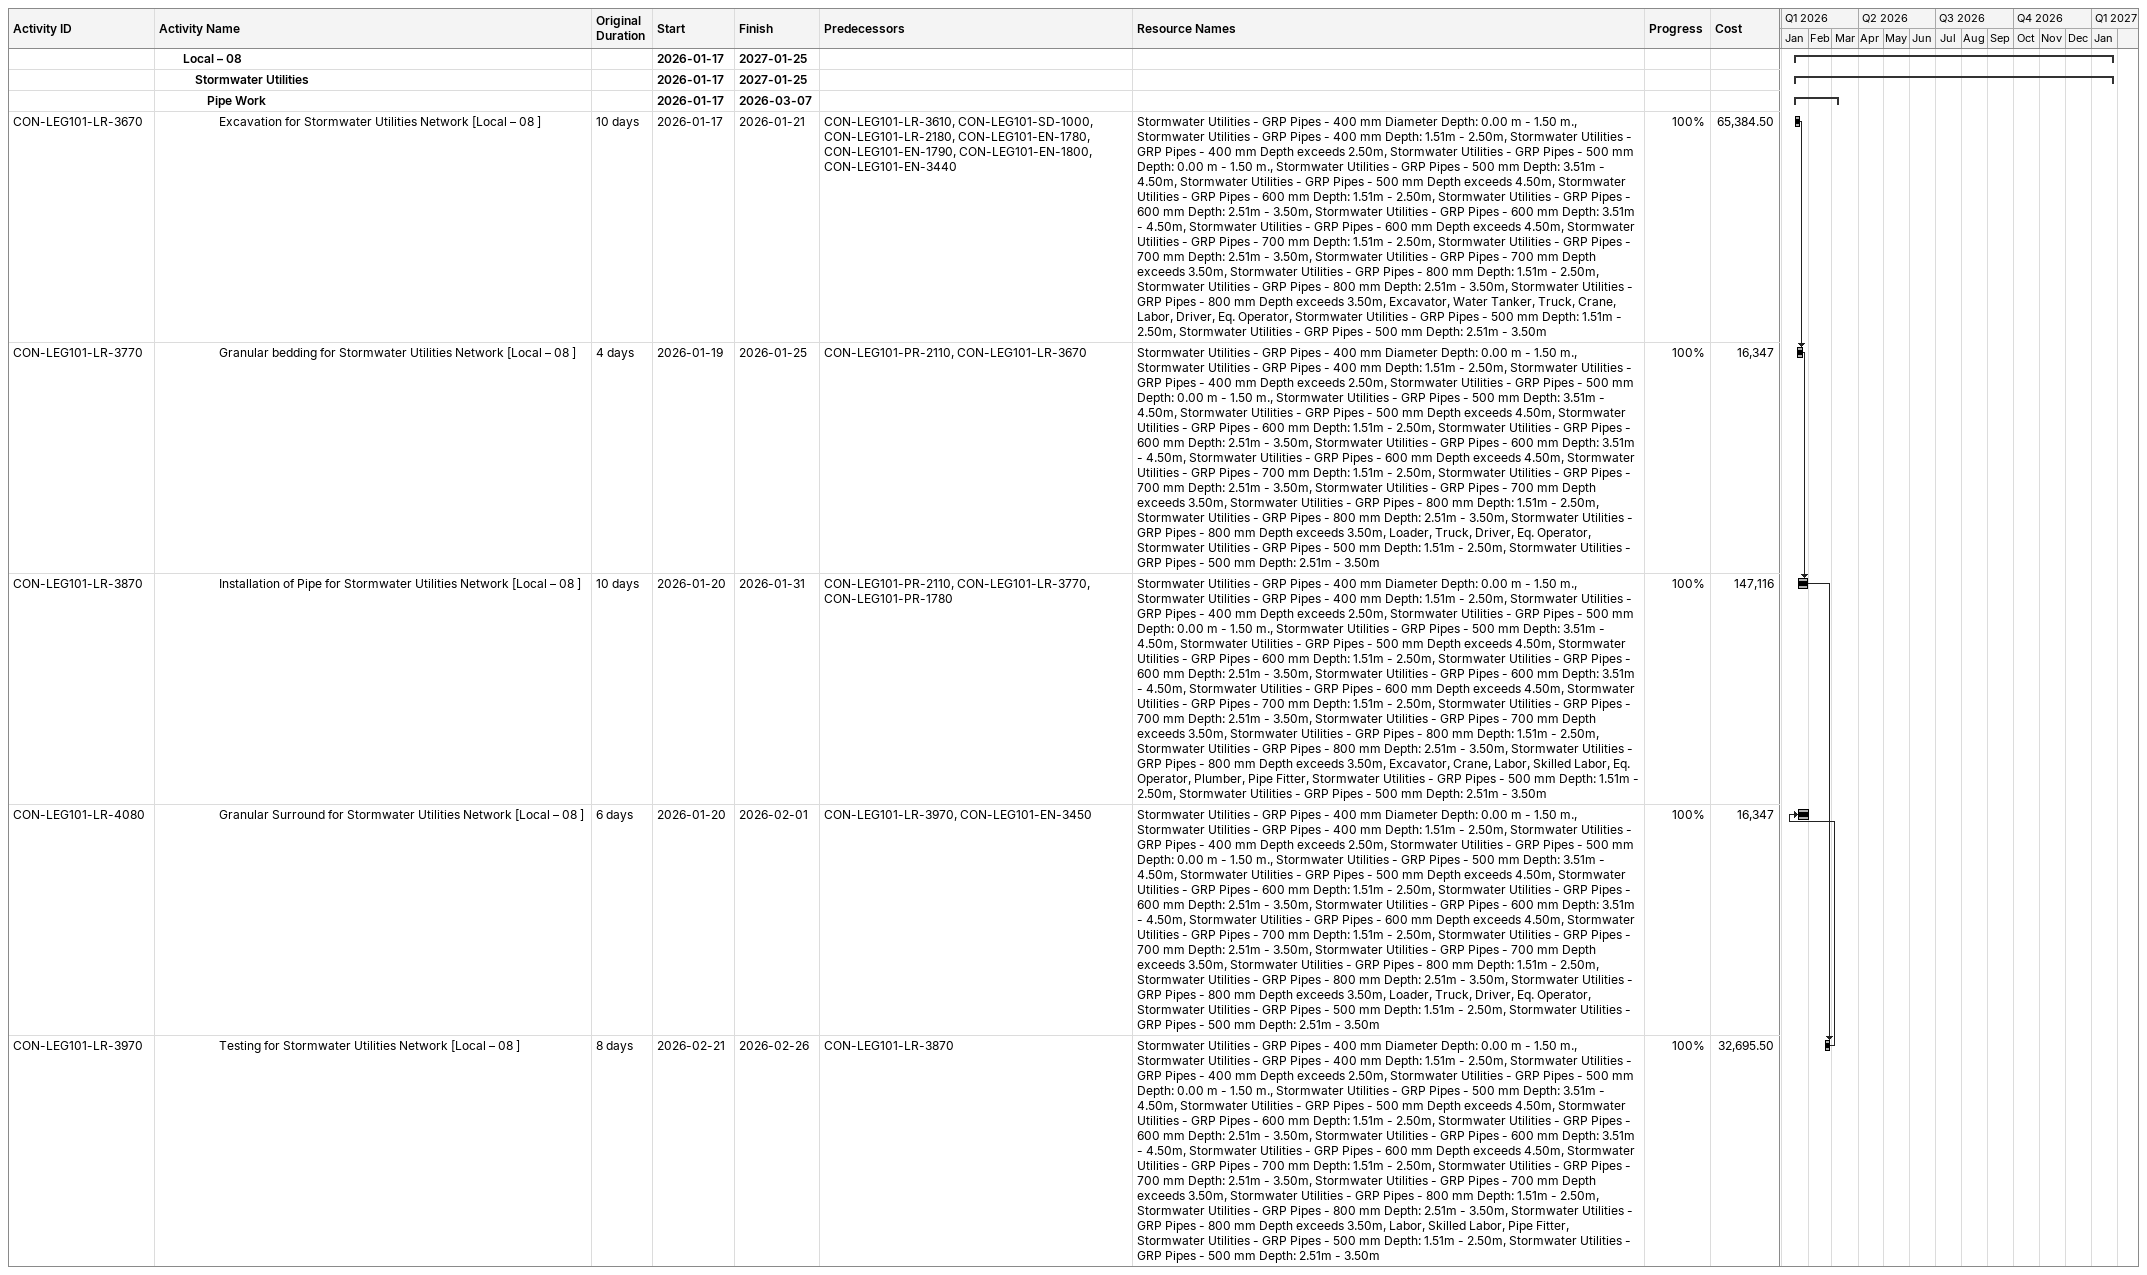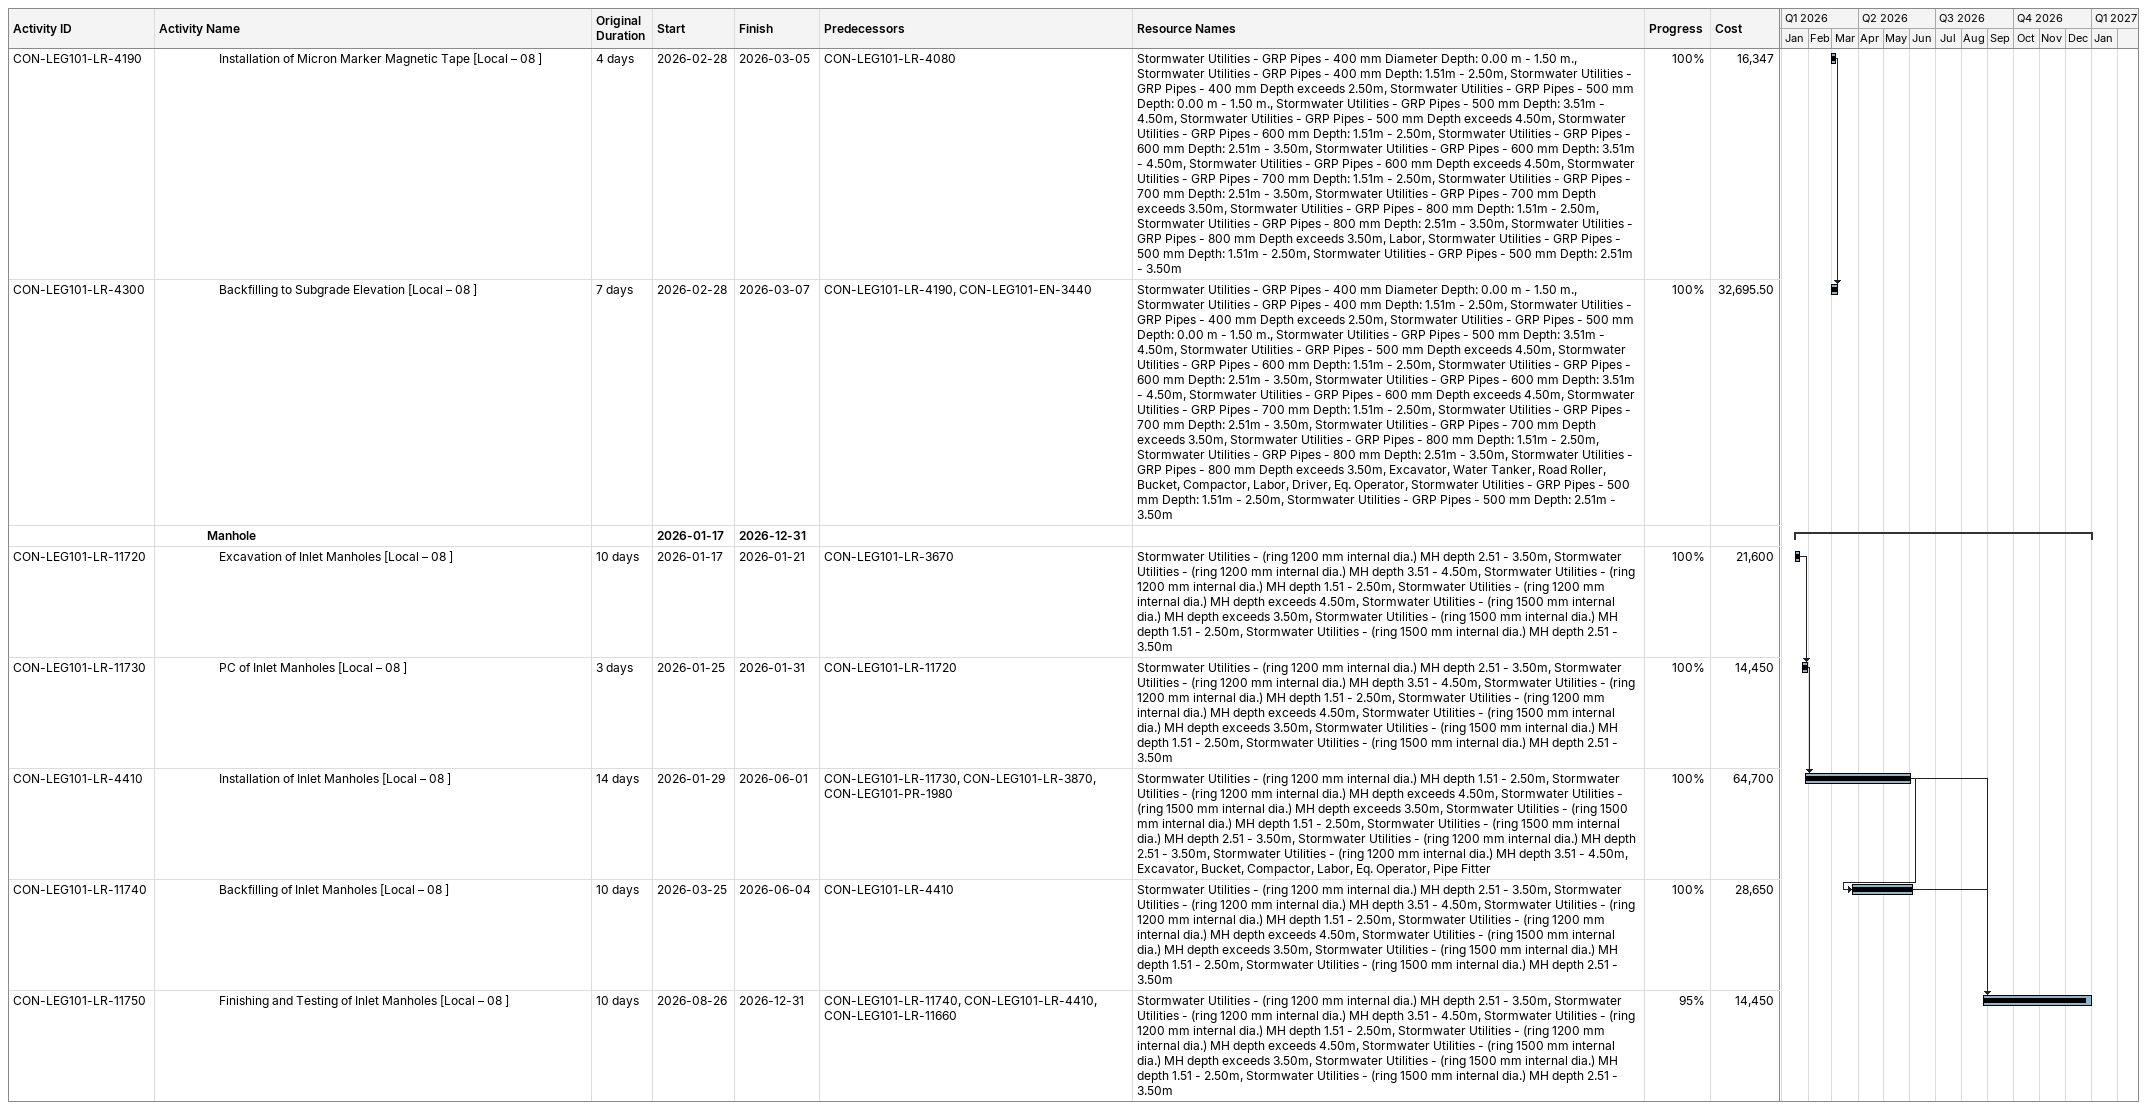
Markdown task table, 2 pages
| ID | Level | Task | Original duration | Start | Finish | Predecessors | Resources | % complete | Cost |
|---|---|---|---|---|---|---|---|---|---|
|  | 3 | **Local – 08** |  | 2026-01-17 | 2027-01-25 |  |  |  |  |
|  | 4 | **Stormwater Utilities** |  | 2026-01-17 | 2027-01-25 |  |  |  |  |
|  | 5 | **Pipe Work** |  | 2026-01-17 | 2026-03-07 |  |  |  |  |
| CON-LEG101-LR-3670 | 6 | Excavation for Stormwater Utilities Network [Local – 08 ] | 10d | 2026-01-17 | 2026-01-21 | CON-LEG101-LR-3610, CON-LEG101-SD-1000, CON-LEG101-LR-2180, CON-LEG101-EN-1780, CON-LEG101-EN-1790, CON-LEG101-EN-1800, CON-LEG101-EN-3440 | Stormwater Utilities - GRP Pipes - 400 mm Diameter Depth: 0.00 m - 1.50 m., Stormwater Utilities - GRP Pipes - 400 mm Depth: 1.51m - 2.50m, Stormwater Utilities - GRP Pipes - 400 mm Depth exceeds 2.50m, Stormwater Utilities - GRP Pipes - 500 mm Depth: 0.00 m - 1.50 m., Stormwater Utilities - GRP Pipes - 500 mm Depth: 3.51m - 4.50m, Stormwater Utilities - GRP Pipes - 500 mm Depth exceeds 4.50m, Stormwater Utilities - GRP Pipes - 600 mm Depth: 1.51m - 2.50m, Stormwater Utilities - GRP Pipes - 600 mm Depth: 2.51m - 3.50m, Stormwater Utilities - GRP Pipes - 600 mm Depth: 3.51m - 4.50m, Stormwater Utilities - GRP Pipes - 600 mm Depth exceeds 4.50m, Stormwater Utilities - GRP Pipes - 700 mm Depth: 1.51m - 2.50m, Stormwater Utilities - GRP Pipes - 700 mm Depth: 2.51m - 3.50m, Stormwater Utilities - GRP Pipes - 700 mm Depth exceeds 3.50m, Stormwater Utilities - GRP Pipes - 800 mm Depth: 1.51m - 2.50m, Stormwater Utilities - GRP Pipes - 800 mm Depth: 2.51m - 3.50m, Stormwater Utilities - GRP Pipes - 800 mm Depth exceeds 3.50m, Excavator, Water Tanker, Truck, Crane, Labor, Driver, Eq. Operator, Stormwater Utilities - GRP Pipes - 500 mm Depth: 1.51m - 2.50m, Stormwater Utilities - GRP Pipes - 500 mm Depth: 2.51m - 3.50m | 100 | 65384.50 |
| CON-LEG101-LR-3770 | 6 | Granular bedding for Stormwater Utilities Network [Local – 08 ] | 4d | 2026-01-19 | 2026-01-25 | CON-LEG101-PR-2110, CON-LEG101-LR-3670 | Stormwater Utilities - GRP Pipes - 400 mm Diameter Depth: 0.00 m - 1.50 m., Stormwater Utilities - GRP Pipes - 400 mm Depth: 1.51m - 2.50m, Stormwater Utilities - GRP Pipes - 400 mm Depth exceeds 2.50m, Stormwater Utilities - GRP Pipes - 500 mm Depth: 0.00 m - 1.50 m., Stormwater Utilities - GRP Pipes - 500 mm Depth: 3.51m - 4.50m, Stormwater Utilities - GRP Pipes - 500 mm Depth exceeds 4.50m, Stormwater Utilities - GRP Pipes - 600 mm Depth: 1.51m - 2.50m, Stormwater Utilities - GRP Pipes - 600 mm Depth: 2.51m - 3.50m, Stormwater Utilities - GRP Pipes - 600 mm Depth: 3.51m - 4.50m, Stormwater Utilities - GRP Pipes - 600 mm Depth exceeds 4.50m, Stormwater Utilities - GRP Pipes - 700 mm Depth: 1.51m - 2.50m, Stormwater Utilities - GRP Pipes - 700 mm Depth: 2.51m - 3.50m, Stormwater Utilities - GRP Pipes - 700 mm Depth exceeds 3.50m, Stormwater Utilities - GRP Pipes - 800 mm Depth: 1.51m - 2.50m, Stormwater Utilities - GRP Pipes - 800 mm Depth: 2.51m - 3.50m, Stormwater Utilities - GRP Pipes - 800 mm Depth exceeds 3.50m, Loader, Truck, Driver, Eq. Operator, Stormwater Utilities - GRP Pipes - 500 mm Depth: 1.51m - 2.50m, Stormwater Utilities - GRP Pipes - 500 mm Depth: 2.51m - 3.50m | 100 | 16347 |
| CON-LEG101-LR-3870 | 6 | Installation of Pipe for Stormwater Utilities Network [Local – 08 ] | 10d | 2026-01-20 | 2026-01-31 | CON-LEG101-PR-2110, CON-LEG101-LR-3770, CON-LEG101-PR-1780 | Stormwater Utilities - GRP Pipes - 400 mm Diameter Depth: 0.00 m - 1.50 m., Stormwater Utilities - GRP Pipes - 400 mm Depth: 1.51m - 2.50m, Stormwater Utilities - GRP Pipes - 400 mm Depth exceeds 2.50m, Stormwater Utilities - GRP Pipes - 500 mm Depth: 0.00 m - 1.50 m., Stormwater Utilities - GRP Pipes - 500 mm Depth: 3.51m - 4.50m, Stormwater Utilities - GRP Pipes - 500 mm Depth exceeds 4.50m, Stormwater Utilities - GRP Pipes - 600 mm Depth: 1.51m - 2.50m, Stormwater Utilities - GRP Pipes - 600 mm Depth: 2.51m - 3.50m, Stormwater Utilities - GRP Pipes - 600 mm Depth: 3.51m - 4.50m, Stormwater Utilities - GRP Pipes - 600 mm Depth exceeds 4.50m, Stormwater Utilities - GRP Pipes - 700 mm Depth: 1.51m - 2.50m, Stormwater Utilities - GRP Pipes - 700 mm Depth: 2.51m - 3.50m, Stormwater Utilities - GRP Pipes - 700 mm Depth exceeds 3.50m, Stormwater Utilities - GRP Pipes - 800 mm Depth: 1.51m - 2.50m, Stormwater Utilities - GRP Pipes - 800 mm Depth: 2.51m - 3.50m, Stormwater Utilities - GRP Pipes - 800 mm Depth exceeds 3.50m, Excavator, Crane, Labor, Skilled Labor, Eq. Operator, Plumber, Pipe Fitter, Stormwater Utilities - GRP Pipes - 500 mm Depth: 1.51m - 2.50m, Stormwater Utilities - GRP Pipes - 500 mm Depth: 2.51m - 3.50m | 100 | 147116 |
| CON-LEG101-LR-4080 | 6 | Granular Surround for Stormwater Utilities Network [Local – 08 ] | 6d | 2026-01-20 | 2026-02-01 | CON-LEG101-LR-3970, CON-LEG101-EN-3450 | Stormwater Utilities - GRP Pipes - 400 mm Diameter Depth: 0.00 m - 1.50 m., Stormwater Utilities - GRP Pipes - 400 mm Depth: 1.51m - 2.50m, Stormwater Utilities - GRP Pipes - 400 mm Depth exceeds 2.50m, Stormwater Utilities - GRP Pipes - 500 mm Depth: 0.00 m - 1.50 m., Stormwater Utilities - GRP Pipes - 500 mm Depth: 3.51m - 4.50m, Stormwater Utilities - GRP Pipes - 500 mm Depth exceeds 4.50m, Stormwater Utilities - GRP Pipes - 600 mm Depth: 1.51m - 2.50m, Stormwater Utilities - GRP Pipes - 600 mm Depth: 2.51m - 3.50m, Stormwater Utilities - GRP Pipes - 600 mm Depth: 3.51m - 4.50m, Stormwater Utilities - GRP Pipes - 600 mm Depth exceeds 4.50m, Stormwater Utilities - GRP Pipes - 700 mm Depth: 1.51m - 2.50m, Stormwater Utilities - GRP Pipes - 700 mm Depth: 2.51m - 3.50m, Stormwater Utilities - GRP Pipes - 700 mm Depth exceeds 3.50m, Stormwater Utilities - GRP Pipes - 800 mm Depth: 1.51m - 2.50m, Stormwater Utilities - GRP Pipes - 800 mm Depth: 2.51m - 3.50m, Stormwater Utilities - GRP Pipes - 800 mm Depth exceeds 3.50m, Loader, Truck, Driver, Eq. Operator, Stormwater Utilities - GRP Pipes - 500 mm Depth: 1.51m - 2.50m, Stormwater Utilities - GRP Pipes - 500 mm Depth: 2.51m - 3.50m | 100 | 16347 |
| CON-LEG101-LR-3970 | 6 | Testing for Stormwater Utilities Network [Local – 08 ] | 8d | 2026-02-21 | 2026-02-26 | CON-LEG101-LR-3870 | Stormwater Utilities - GRP Pipes - 400 mm Diameter Depth: 0.00 m - 1.50 m., Stormwater Utilities - GRP Pipes - 400 mm Depth: 1.51m - 2.50m, Stormwater Utilities - GRP Pipes - 400 mm Depth exceeds 2.50m, Stormwater Utilities - GRP Pipes - 500 mm Depth: 0.00 m - 1.50 m., Stormwater Utilities - GRP Pipes - 500 mm Depth: 3.51m - 4.50m, Stormwater Utilities - GRP Pipes - 500 mm Depth exceeds 4.50m, Stormwater Utilities - GRP Pipes - 600 mm Depth: 1.51m - 2.50m, Stormwater Utilities - GRP Pipes - 600 mm Depth: 2.51m - 3.50m, Stormwater Utilities - GRP Pipes - 600 mm Depth: 3.51m - 4.50m, Stormwater Utilities - GRP Pipes - 600 mm Depth exceeds 4.50m, Stormwater Utilities - GRP Pipes - 700 mm Depth: 1.51m - 2.50m, Stormwater Utilities - GRP Pipes - 700 mm Depth: 2.51m - 3.50m, Stormwater Utilities - GRP Pipes - 700 mm Depth exceeds 3.50m, Stormwater Utilities - GRP Pipes - 800 mm Depth: 1.51m - 2.50m, Stormwater Utilities - GRP Pipes - 800 mm Depth: 2.51m - 3.50m, Stormwater Utilities - GRP Pipes - 800 mm Depth exceeds 3.50m, Labor, Skilled Labor, Pipe Fitter, Stormwater Utilities - GRP Pipes - 500 mm Depth: 1.51m - 2.50m, Stormwater Utilities - GRP Pipes - 500 mm Depth: 2.51m - 3.50m | 100 | 32695.50 |
| CON-LEG101-LR-4190 | 6 | Installation of Micron Marker Magnetic Tape [Local – 08 ] | 4d | 2026-02-28 | 2026-03-05 | CON-LEG101-LR-4080 | Stormwater Utilities - GRP Pipes - 400 mm Diameter Depth: 0.00 m - 1.50 m., Stormwater Utilities - GRP Pipes - 400 mm Depth: 1.51m - 2.50m, Stormwater Utilities - GRP Pipes - 400 mm Depth exceeds 2.50m, Stormwater Utilities - GRP Pipes - 500 mm Depth: 0.00 m - 1.50 m., Stormwater Utilities - GRP Pipes - 500 mm Depth: 3.51m - 4.50m, Stormwater Utilities - GRP Pipes - 500 mm Depth exceeds 4.50m, Stormwater Utilities - GRP Pipes - 600 mm Depth: 1.51m - 2.50m, Stormwater Utilities - GRP Pipes - 600 mm Depth: 2.51m - 3.50m, Stormwater Utilities - GRP Pipes - 600 mm Depth: 3.51m - 4.50m, Stormwater Utilities - GRP Pipes - 600 mm Depth exceeds 4.50m, Stormwater Utilities - GRP Pipes - 700 mm Depth: 1.51m - 2.50m, Stormwater Utilities - GRP Pipes - 700 mm Depth: 2.51m - 3.50m, Stormwater Utilities - GRP Pipes - 700 mm Depth exceeds 3.50m, Stormwater Utilities - GRP Pipes - 800 mm Depth: 1.51m - 2.50m, Stormwater Utilities - GRP Pipes - 800 mm Depth: 2.51m - 3.50m, Stormwater Utilities - GRP Pipes - 800 mm Depth exceeds 3.50m, Labor, Stormwater Utilities - GRP Pipes - 500 mm Depth: 1.51m - 2.50m, Stormwater Utilities - GRP Pipes - 500 mm Depth: 2.51m - 3.50m | 100 | 16347 |
| CON-LEG101-LR-4300 | 6 | Backfilling to Subgrade Elevation [Local – 08 ] | 7d | 2026-02-28 | 2026-03-07 | CON-LEG101-LR-4190, CON-LEG101-EN-3440 | Stormwater Utilities - GRP Pipes - 400 mm Diameter Depth: 0.00 m - 1.50 m., Stormwater Utilities - GRP Pipes - 400 mm Depth: 1.51m - 2.50m, Stormwater Utilities - GRP Pipes - 400 mm Depth exceeds 2.50m, Stormwater Utilities - GRP Pipes - 500 mm Depth: 0.00 m - 1.50 m., Stormwater Utilities - GRP Pipes - 500 mm Depth: 3.51m - 4.50m, Stormwater Utilities - GRP Pipes - 500 mm Depth exceeds 4.50m, Stormwater Utilities - GRP Pipes - 600 mm Depth: 1.51m - 2.50m, Stormwater Utilities - GRP Pipes - 600 mm Depth: 2.51m - 3.50m, Stormwater Utilities - GRP Pipes - 600 mm Depth: 3.51m - 4.50m, Stormwater Utilities - GRP Pipes - 600 mm Depth exceeds 4.50m, Stormwater Utilities - GRP Pipes - 700 mm Depth: 1.51m - 2.50m, Stormwater Utilities - GRP Pipes - 700 mm Depth: 2.51m - 3.50m, Stormwater Utilities - GRP Pipes - 700 mm Depth exceeds 3.50m, Stormwater Utilities - GRP Pipes - 800 mm Depth: 1.51m - 2.50m, Stormwater Utilities - GRP Pipes - 800 mm Depth: 2.51m - 3.50m, Stormwater Utilities - GRP Pipes - 800 mm Depth exceeds 3.50m, Excavator, Water Tanker, Road Roller, Bucket, Compactor, Labor, Driver, Eq. Operator, Stormwater Utilities - GRP Pipes - 500 mm Depth: 1.51m - 2.50m, Stormwater Utilities - GRP Pipes - 500 mm Depth: 2.51m - 3.50m | 100 | 32695.50 |
|  | 5 | **Manhole** |  | 2026-01-17 | 2026-12-31 |  |  |  |  |
| CON-LEG101-LR-11720 | 6 | Excavation of Inlet Manholes [Local – 08 ] | 10d | 2026-01-17 | 2026-01-21 | CON-LEG101-LR-3670 | Stormwater Utilities - (ring 1200 mm internal dia.) MH depth 2.51 - 3.50m, Stormwater Utilities - (ring 1200 mm internal dia.) MH depth 3.51 - 4.50m, Stormwater Utilities - (ring 1200 mm internal dia.) MH depth 1.51 - 2.50m, Stormwater Utilities - (ring 1200 mm internal dia.) MH depth exceeds 4.50m, Stormwater Utilities - (ring 1500 mm internal dia.) MH depth exceeds 3.50m, Stormwater Utilities - (ring 1500 mm internal dia.) MH depth 1.51 - 2.50m, Stormwater Utilities - (ring 1500 mm internal dia.) MH depth 2.51 - 3.50m | 100 | 21600 |
| CON-LEG101-LR-11730 | 6 | PC of Inlet Manholes [Local – 08 ] | 3d | 2026-01-25 | 2026-01-31 | CON-LEG101-LR-11720 | Stormwater Utilities - (ring 1200 mm internal dia.) MH depth 2.51 - 3.50m, Stormwater Utilities - (ring 1200 mm internal dia.) MH depth 3.51 - 4.50m, Stormwater Utilities - (ring 1200 mm internal dia.) MH depth 1.51 - 2.50m, Stormwater Utilities - (ring 1200 mm internal dia.) MH depth exceeds 4.50m, Stormwater Utilities - (ring 1500 mm internal dia.) MH depth exceeds 3.50m, Stormwater Utilities - (ring 1500 mm internal dia.) MH depth 1.51 - 2.50m, Stormwater Utilities - (ring 1500 mm internal dia.) MH depth 2.51 - 3.50m | 100 | 14450 |
| CON-LEG101-LR-4410 | 6 | Installation of Inlet Manholes [Local – 08 ] | 14d | 2026-01-29 | 2026-06-01 | CON-LEG101-LR-11730, CON-LEG101-LR-3870, CON-LEG101-PR-1980 | Stormwater Utilities - (ring 1200 mm internal dia.) MH depth 1.51 - 2.50m, Stormwater Utilities - (ring 1200 mm internal dia.) MH depth exceeds 4.50m, Stormwater Utilities - (ring 1500 mm internal dia.) MH depth exceeds 3.50m, Stormwater Utilities - (ring 1500 mm internal dia.) MH depth 1.51 - 2.50m, Stormwater Utilities - (ring 1500 mm internal dia.) MH depth 2.51 - 3.50m, Stormwater Utilities - (ring 1200 mm internal dia.) MH depth 2.51 - 3.50m, Stormwater Utilities - (ring 1200 mm internal dia.) MH depth 3.51 - 4.50m, Excavator, Bucket, Compactor, Labor, Eq. Operator, Pipe Fitter | 100 | 64700 |
| CON-LEG101-LR-11740 | 6 | Backfilling of Inlet Manholes [Local – 08 ] | 10d | 2026-03-25 | 2026-06-04 | CON-LEG101-LR-4410 | Stormwater Utilities - (ring 1200 mm internal dia.) MH depth 2.51 - 3.50m, Stormwater Utilities - (ring 1200 mm internal dia.) MH depth 3.51 - 4.50m, Stormwater Utilities - (ring 1200 mm internal dia.) MH depth 1.51 - 2.50m, Stormwater Utilities - (ring 1200 mm internal dia.) MH depth exceeds 4.50m, Stormwater Utilities - (ring 1500 mm internal dia.) MH depth exceeds 3.50m, Stormwater Utilities - (ring 1500 mm internal dia.) MH depth 1.51 - 2.50m, Stormwater Utilities - (ring 1500 mm internal dia.) MH depth 2.51 - 3.50m | 100 | 28650 |
| CON-LEG101-LR-11750 | 6 | Finishing and Testing of Inlet Manholes [Local – 08 ] | 10d | 2026-08-26 | 2026-12-31 | CON-LEG101-LR-11740, CON-LEG101-LR-4410, CON-LEG101-LR-11660 | Stormwater Utilities - (ring 1200 mm internal dia.) MH depth 2.51 - 3.50m, Stormwater Utilities - (ring 1200 mm internal dia.) MH depth 3.51 - 4.50m, Stormwater Utilities - (ring 1200 mm internal dia.) MH depth 1.51 - 2.50m, Stormwater Utilities - (ring 1200 mm internal dia.) MH depth exceeds 4.50m, Stormwater Utilities - (ring 1500 mm internal dia.) MH depth exceeds 3.50m, Stormwater Utilities - (ring 1500 mm internal dia.) MH depth 1.51 - 2.50m, Stormwater Utilities - (ring 1500 mm internal dia.) MH depth 2.51 - 3.50m | 95 | 14450 |
